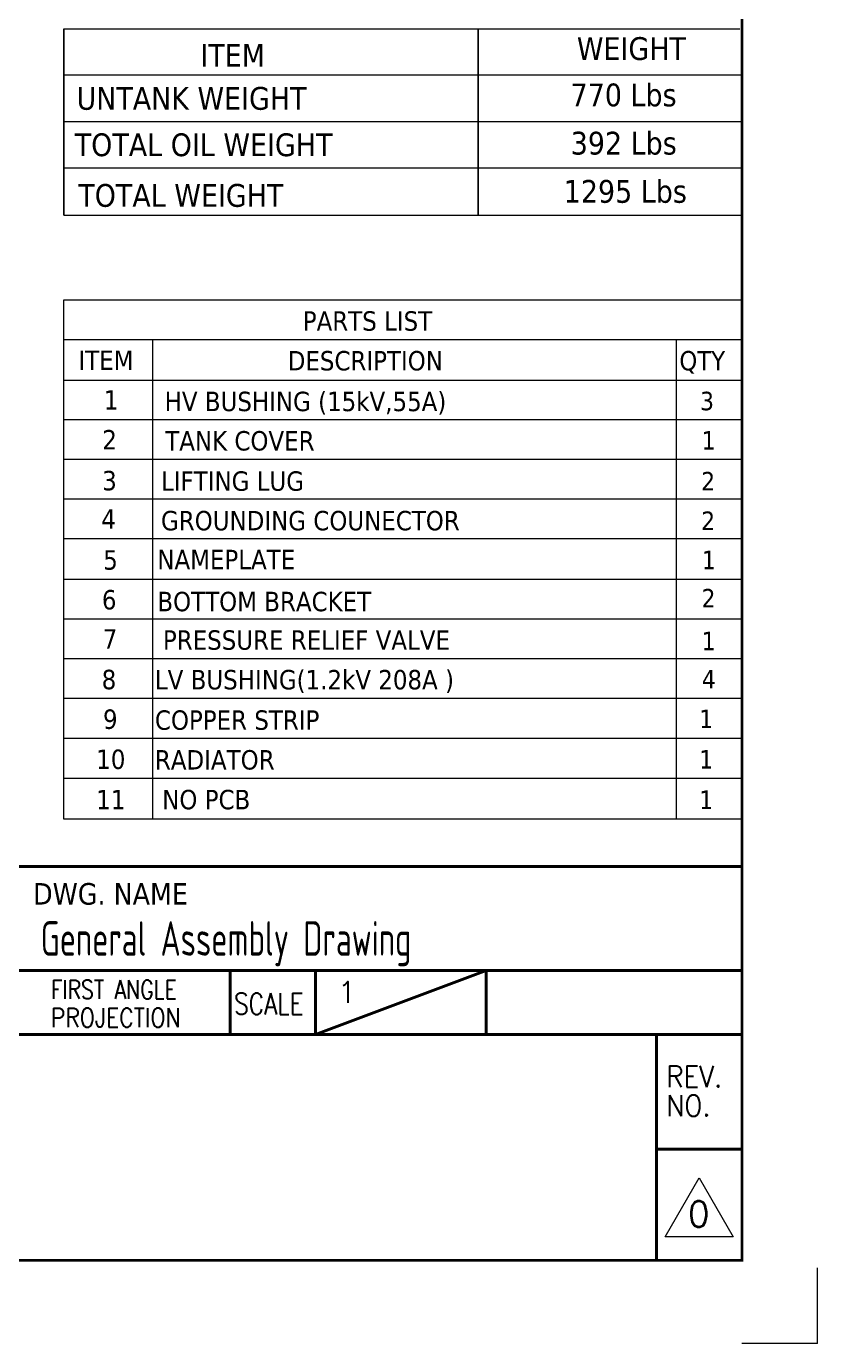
# Model space of a CAD drawing. Header units: millimetres. Extents: x 0 to 6631, y 0 to 4689.
# Drawn here: x 4982 to 6631, y 0 to 2746 of the extents above; entities that cross this region are included whole.
import ezdxf

# ---------------------------------------------------------------- set-up
doc = ezdxf.new("R2010")
doc.units = ezdxf.units.MM
doc.header["$LTSCALE"] = 13
doc.layers.add('1', color=4, linetype='Continuous')
doc.layers.add('2', color=3, linetype='Continuous')
doc.layers.add('paper', color=254, linetype='Continuous', plot=False)
doc.layers.add('铁心', color=3, linetype='Continuous', lineweight=0)
doc.styles.add('ROMANS', font='romans.shx', dxfattribs={"bigfont": 'whgtxt.shx'})
doc.styles.get("Standard").update_dxf_attribs({"font": 'gbenor.shx', "bigfont": 'gbcbig.shx'})
doc.styles.add('Tahoma$001', font='tahoma.ttf', dxfattribs={"height": 2.159784})
doc.styles.add('Tahoma_txtstyle_28.93_0_0', font='tahoma.ttf')
doc.styles.add('Tahoma_txtstyle_30.40_0_0', font='tahoma.ttf')
doc.styles.add('Tahoma_txtstyle_30.51_0_0', font='tahoma.ttf')

msp = doc.modelspace()

# ---------------------------------------------------------------- linework, layer by layer
at = {"layer": '1', "color": 0, "lineweight": 40}
for p, q in [((3808.56, 994.59), (5201.41, 994.59)), ((3808.66, 994.59), (6472.75, 994.59)), ((410.47, 777.52), (6472.75, 777.52)), ((5407.12, 777.52), (5407.12, 644.32)), ((5939.93, 777.52), (5584.72, 644.32)), ((5584.72, 777.52), (5584.72, 644.32)), ((5939.93, 777.52), (5939.93, 644.32)), ((4963.1, 644.32), (6472.75, 644.32)), ((6295.15, 644.32), (6295.15, 173.66)), ((6295.15, 405.12), (6472.75, 405.12))]:
    msp.add_line(p, q, dxfattribs=at)
at = {"layer": '1', "color": 0, "lineweight": 40, "const_width": 5.53}
msp.add_lwpolyline([(410.47, 173.66), (6472.75, 173.66), (6472.75, 4530.93), (410.47, 4530.93), (410.47, 173.66)], dxfattribs=at)
at = {"layer": '2', "lineweight": 13}
for p, q in [((6312.91, 222.52), (6383.95, 345.57)), ((6383.95, 345.57), (6454.99, 222.52)), ((6454.99, 222.52), (6312.91, 222.52))]:
    msp.add_line(p, q, dxfattribs=at)
at = {"layer": 'paper', "lineweight": 13}
for q in [(6630.62, 157.87), (6472.75, 0)]:
    msp.add_line((6630.62, 0), q, dxfattribs=at)
at = {"layer": '铁心', "lineweight": 13}
for p, q in [((5060.15, 2741.1), (5060.15, 2611.82)), ((5060.15, 2611.82), (5060.15, 2741.1)), ((5060.15, 2741.1), (6468.6, 2741.1)), ((5923.29, 2741.1), (5923.29, 2611.82)), ((5923.29, 2611.82), (5923.29, 2741.1)), ((5060.15, 2644.6), (6472.75, 2644.6)), ((5060.15, 2462.51), (5060.15, 2611.82)), ((5060.15, 2611.82), (5060.15, 2462.51)), ((5923.29, 2462.51), (5923.29, 2611.82)), ((5923.29, 2611.82), (5923.29, 2462.51)), ((5060.15, 2547.7), (6472.75, 2547.7)), ((5060.15, 2352.29), (5060.15, 2462.51)), ((5060.15, 2462.51), (5060.15, 2352.29)), ((5060.15, 2450.8), (6472.75, 2450.8)), ((5923.29, 2352.29), (5923.29, 2462.51)), ((5923.29, 2462.51), (5923.29, 2352.29)), ((5060.15, 2352.29), (6472.75, 2352.29)), ((5244.76, 2092.97), (5244.76, 1093.61))]:
    msp.add_line(p, q, dxfattribs=at)
for points in [[(5060.15, 1093.61), (5060.15, 2175.82)], [(5060.15, 2175.82), (6472.75, 2175.82)], [(5060.15, 2092.97), (6472.75, 2092.97)], [(6335.84, 2092.97), (6335.84, 1093.61)], [(5060.15, 2008.4), (6472.75, 2008.4)], [(6472.75, 1925.9), (5060.15, 1925.9)], [(6472.75, 1843.05), (5060.15, 1843.05)], [(6472.75, 1760.2), (5060.15, 1760.2)], [(6472.75, 1677.69), (5060.15, 1677.69)], [(6472.75, 1593.12), (5060.15, 1593.12)], [(6472.75, 1510.27), (5060.15, 1510.27)], [(6472.75, 1427.76), (5060.15, 1427.76)], [(6472.75, 1344.91), (5060.15, 1344.91)], [(5060.15, 1262.06), (6472.75, 1262.06)], [(6472.75, 1177.84), (5060.15, 1177.84)], [(6472.75, 1093.61), (5060.15, 1093.61)]]:
    msp.add_lwpolyline(points, dxfattribs=at)

# ---------------------------------------------------------------- texts
at = {"layer": '1', "color": 4, "lineweight": 13, "width": 0.76}
msp.add_text('General Assembly Drawing', height=72, dxfattribs=at).set_placement((5012.29, 808.6))
at = {"layer": '2', "lineweight": 13, "style": 'ROMANS'}
for s, height, width, p in [('FIRST ANGLE', 39.0733, 0.8, (5033.2, 718.57)), ('SCALE', 44.402, 0.8, (5414.97, 686.37)), ('PROJECTION', 39.073, 0.86, (5033.2, 660.01)), ('REV.', 44.402, 0.9, (6315.34, 534.42)), ('NO.', 44.402, 0.9, (6315.34, 473.87))]:
    msp.add_text(s, height=height, dxfattribs=dict(at, width=width)).set_placement(p)
msp.add_text('1', height=44.4, dxfattribs=at).set_placement((5630.86, 710.7))
at = {"layer": '2', "color": 4, "lineweight": 13, "style": 'ROMANS'}
msp.add_text('0', height=53.28, dxfattribs=at).set_placement((6360.09, 243.84))
at = {"layer": '铁心', "lineweight": 13}
for s, height, style, p in [('ITEM', 47.513, 'Tahoma_txtstyle_30.51_0_0', (5344.8, 2661.72)), ('UNTANK WEIGHT', 47.5129, 'Tahoma_txtstyle_30.51_0_0', (5086.78, 2572.08)), ('770 Lbs', 47.513, 'Tahoma_txtstyle_30.51_0_0', (6115.99, 2579.25)), ('392 Lbs', 47.513, 'Tahoma_txtstyle_30.51_0_0', (6116.3, 2478.71)), ('TOTAL OIL WEIGHT', 47.5129, 'Tahoma_txtstyle_30.51_0_0', (5083.08, 2475.33)), ('TOTAL WEIGHT', 47.5129, 'Tahoma_txtstyle_30.51_0_0', (5090.49, 2369.78)), ('1295 Lbs', 47.513, 'Tahoma_txtstyle_30.51_0_0', (6101.78, 2378.2)), ('PARTS LIST', 40.487, 'Tahoma_txtstyle_30.40_0_0', (5558.13, 2111.54)), ('ITEM', 40.487, 'Tahoma_txtstyle_30.40_0_0', (5090.75, 2029.72)), ('DESCRIPTION', 40.487, 'Tahoma_txtstyle_30.40_0_0', (5526.79, 2028.69)), ('QTY', 40.309, 'Tahoma$001', (6342.46, 2028.87)), ('1', 40.49, 'Tahoma_txtstyle_30.40_0_0', (5143.69, 1946.87)), (' HV BUSHING (15kV,55A)', 40.487, 'Tahoma_txtstyle_30.40_0_0', (5255.16, 1943.82)), ('3', 38.52, 'Tahoma_txtstyle_28.93_0_0', (6385.77, 1945.66)), ('2', 40.49, 'Tahoma_txtstyle_30.40_0_0', (5140.6, 1864.02)), ('TANK COVER', 40.487, 'Tahoma_txtstyle_30.40_0_0', (5271.6, 1861.78)), ('1', 38.52, 'Tahoma$001', (6389.21, 1863.67)), ('3', 40.49, 'Tahoma_txtstyle_30.40_0_0', (5140.25, 1778.76)), ('LIFTING LUG', 40.487, 'Tahoma_txtstyle_30.40_0_0', (5262.77, 1777.83)), ('2', 38.52, 'Tahoma_txtstyle_28.93_0_0', (6388.05, 1778.65)), ('4', 40.49, 'Tahoma_txtstyle_30.40_0_0', (5138.53, 1698.66)), ('GROUNDING COUNECTOR', 40.487, 'Tahoma_txtstyle_30.40_0_0', (5262.77, 1695.33)), ('2', 38.52, 'Tahoma_txtstyle_28.93_0_0', (6388.05, 1696.14)), ('5', 40.49, 'Tahoma_txtstyle_30.40_0_0', (5142.43, 1613.4)), ('NAMEPLATE', 40.487, 'Tahoma_txtstyle_30.40_0_0', (5255.16, 1614.26)), ('1', 38.52, 'Tahoma_txtstyle_28.93_0_0', (6389.55, 1614.26)), ('6', 40.49, 'Tahoma_txtstyle_30.40_0_0', (5139.63, 1530.55)), ('BOTTOM BRACKET', 40.487, 'Tahoma_txtstyle_30.40_0_0', (5255.16, 1526.73)), ('2', 38.52, 'Tahoma_txtstyle_28.93_0_0', (6388.9, 1534.73)), ('7', 40.49, 'Tahoma_txtstyle_30.40_0_0', (5141.37, 1448.74)), ('PRESSURE RELIEF VALVE', 40.487, 'Tahoma_txtstyle_30.40_0_0', (5266.79, 1446.48)), ('1', 38.52, 'Tahoma_txtstyle_28.93_0_0', (6389.06, 1445.45)), ('8', 40.49, 'Tahoma_txtstyle_30.40_0_0', (5139.21, 1364.17)), ('LV BUSHING(1.2kV 208A )', 40.487, 'Tahoma_txtstyle_30.40_0_0', (5250.1, 1363.83)), ('4', 38.52, 'Tahoma_txtstyle_28.93_0_0', (6389.55, 1365.89)), ('9', 40.49, 'Tahoma_txtstyle_30.40_0_0', (5141.97, 1281.49)), ('COPPER STRIP', 40.487, 'Tahoma_txtstyle_30.40_0_0', (5250.1, 1279.61)), ('1', 38.52, 'Tahoma_txtstyle_28.93_0_0', (6383.9, 1283.04)), ('10', 40.487, 'Tahoma_txtstyle_30.40_0_0', (5127.88, 1197.95)), ('RADIATOR', 40.487, 'Tahoma_txtstyle_30.40_0_0', (5250.1, 1196.76)), ('1', 38.52, 'Tahoma_txtstyle_28.93_0_0', (6383.9, 1198.81)), ('11', 40.487, 'Tahoma_txtstyle_30.40_0_0', (5127.88, 1113.73)), (' NO PCB', 40.487, 'Tahoma_txtstyle_30.40_0_0', (5250.1, 1113.91)), ('1', 38.52, 'Tahoma_txtstyle_28.93_0_0', (6383.9, 1114.58)), ('DWG. NAME', 44.861, 'Tahoma_txtstyle_30.40_0_0', (4996.34, 915.19))]:
    msp.add_text(s, height=height, dxfattribs=dict(at, style=style)).set_placement(p)
at = {"layer": '铁心', "lineweight": 13, "insert": (6129.08, 2723.38), "char_height": 47.513, "width": 562.5922, "attachment_point": 1, "style": 'Tahoma_txtstyle_30.51_0_0'}
msp.add_mtext('WEIGHT', dxfattribs=at)

doc.saveas('drawing.dxf')
